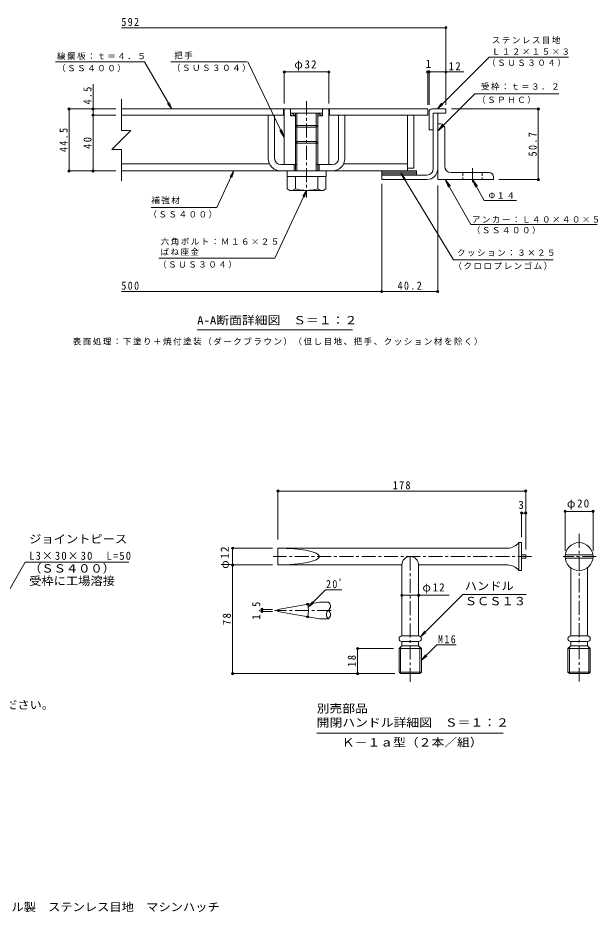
# Model space of a CAD drawing. Units: millimetres on the paper, enlarged 10 times, with parts at other scales. Extents: x -2620 to 2397, y -1959 to 1379.
# Drawn here: x 317 to 2397, y -1913 to 1297 of the extents above; entities that cross this region are included whole.
import ezdxf
from ezdxf.enums import TextEntityAlignment as Align

# ---------------------------------------------------------------- set-up
doc = ezdxf.new("R2010")
doc.units = ezdxf.units.MM
doc.header["$LTSCALE"] = 10
doc.header["$PDMODE"] = 32
doc.header["$PDSIZE"] = 8
doc.linetypes.add('CHAIN1', pattern=[8, 5, -1, 1, -1])
doc.linetypes.add('DASHED1', pattern=[1.8, 1.2, -0.6])
for name, color, linetype, lineweight in [('D-1', 2, 'Continuous', 9), ('D-2', 3, 'Continuous', 9), ('D-3', 4, 'Continuous', 9), ('D-4', 7, 'Continuous', 9), ('D-5', 7, 'Continuous', 9), ('D-6', 6, 'Continuous', 9), ('D-7', 4, 'CHAIN1', 9), ('D-8', 5, 'Continuous', 5), ('D-9', 134, 'Continuous', 5), ('D-C', 2, 'Continuous', 9), ('D-E', 3, 'Continuous', 9), ('D-F', 7, 'Continuous', 9), ('E-2', 2, 'Continuous', 9), ('E-5', 7, 'Continuous', 9), ('F-5_F-5ﾚｲﾔ', 7, 'Continuous', 9)]:
    doc.layers.add(name, color=color, linetype=linetype, lineweight=lineweight)
doc.styles.add('ＭＳ ゴシック', font='')
doc.styles.get('ＭＳ ゴシック').set_extended_font_data('MS Gothic')

msp = doc.modelspace()

# ---------------------------------------------------------------- linework, layer by layer
at = {"layer": 'D-1'}
for p, q in [((1809.04, 755.27), (1809.04, 955.27)), ((1825.04, 755.27), (1825.04, 955.27)), ((1624.04, 732.77), (1786.54, 732.77))]:
    msp.add_line(p, q, dxfattribs=at)
msp.add_lwpolyline([(1624.04, 732.77), (1624.04, 716.77), (1786.54, 716.77)], dxfattribs=at)
for radius in [22.5, 38.5]:
    msp.add_arc((1786.54, 755.27), radius, 270, 0, dxfattribs=at)
at = {"layer": 'D-2'}
for p, q in [((689.04, 970.27), (1789.04, 970.27)), ((1271.54, 947.77), (1271.54, 970.27)), ((1436.54, 947.77), (1436.54, 970.27)), ((1789.04, 970.27), (1789.04, 947.77)), ((689.04, 947.77), (1274.04, 947.77)), ((1434.04, 947.77), (1789.04, 947.77))]:
    msp.add_line(p, q, dxfattribs=at)
at = {"layer": 'D-3'}
for p, q in [((1804.04, 970.27), (1854.04, 970.27)), ((1794.04, 960.27), (1794.04, 895.27)), ((1809.04, 895.27), (1809.04, 955.27)), ((1809.04, 895.27), (1794.04, 895.27))]:
    msp.add_line(p, q, dxfattribs=at)
msp.add_lwpolyline([(1854.04, 970.27), (1854.04, 955.27), (1809.04, 955.27)], dxfattribs=at)
msp.add_arc((1804.04, 960.27), 10, 90, 180, dxfattribs=at)
at = {"layer": 'D-4'}
msp.add_line((1518.71, 177.47), (961.21, 177.47), dxfattribs=at)
at = {"layer": 'D-5'}
for p, q in [((1854.04, 1261.65), (689.04, 1261.65)), ((1854.04, 985.27), (1854.04, 1266.65)), ((452.88, 1138.77), (772.7, 1138.77)), ((870.5, 970.27), (772.7, 1138.77)), ((1140.12, 1138.78), (866.86, 1138.78)), ((1143.47, 1138.78), (1274.04, 867.45)), ((1789.04, 985.27), (1789.04, 1107.9)), ((1789.04, 1102.9), (1794.04, 1102.9)), ((1794.04, 985.27), (1794.04, 1107.9)), ((1794.04, 1102.9), (1918.4, 1102.9)), ((587.38, 970.27), (587.38, 1058.86)), ((1825.04, 891.59), (1958.11, 1024.66)), ((2259.68, 1024.66), (1958.11, 1024.66)), ((870.5, 970.27), (855.24, 990.07)), ((870.5, 970.27), (860.88, 993.35)), ((1824.07, 970.27), (1838.52, 990.68)), ((1824.07, 970.27), (1843.31, 986.24)), ((1825.04, 891.59), (1843.09, 915.55)), ((1825.04, 891.59), (1848.68, 910.06)), ((1274.04, 867.45), (1257.62, 892.55)), ((1274.04, 867.45), (1264.67, 895.95)), ((1093.44, 747.77), (1085.93, 723.93)), ((1692.91, 739.29), (1708.57, 719.81)), ((1852.32, 716.77), (1870.36, 692.8)), ((1852.32, 716.77), (1863.54, 688.95)), ((1943.64, 555.09), (1852.32, 716.77)), ((1950.04, 716.77), (1961.26, 688.95)), ((1950.04, 716.77), (1968.08, 692.8)), ((1992.37, 641.82), (1950.04, 716.77)), ((1240.73, 434.77), (1354.04, 677.77)), ((1354.04, 677.77), (1340.61, 656.69)), ((1354.04, 677.77), (1346.53, 653.93)), ((1032.35, 616.76), (796.34, 616.76)), ((1992.37, 641.82), (2108.52, 641.82)), ((1943.64, 555.09), (2397.42, 555.09)), ((1240.73, 434.77), (823.75, 434.77)), ((2239.7, 428.94), (1881.56, 428.94)), ((1756.26, -775.87), (1866.34, -775.87)), ((1915.2, -772.31), (2142.08, -772.31)), ((1763.09, -924.42), (1782.92, -909.2)), ((1821.39, -953.96), (1891.1, -953.96)), ((1766.26, -1009.09), (1786.09, -993.87)), ((1390.38, -1271.25), (2060.38, -1271.25))]:
    msp.add_line(p, q, dxfattribs=at)
at = {"layer": 'D-5', "color": 5, "lineweight": 5}
for p, q in [((1216.54, 947.77), (1216.54, 792.77)), ((1239.04, 947.77), (1216.54, 947.77)), ((1239.04, 792.77), (1239.04, 947.77)), ((1469.04, 792.77), (1469.04, 947.77)), ((1469.04, 947.77), (1491.54, 947.77)), ((1491.54, 947.77), (1491.54, 792.77)), ((1314.04, 770.27), (1261.54, 770.27)), ((1261.54, 747.77), (1446.54, 747.77)), ((1309.04, 747.77), (1309.04, 770.27)), ((1446.54, 770.27), (1394.04, 770.27)), ((1399.04, 747.77), (1399.04, 770.27))]:
    msp.add_line(p, q, dxfattribs=at)
at = {"layer": 'D-5', "color": 3, "linetype": 'CHAIN1'}
for p, q in [((2332.78, -555.65), (2332.78, -1092.8)), ((2162.22, -636.73), (1233.76, -636.73)), ((1726.26, -636.73), (1726.26, -1092.8)), ((2393.55, -636.73), (2275.8, -636.73)), ((1442.6, -830.27), (1240.18, -830.27))]:
    msp.add_line(p, q, dxfattribs=at)
at = {"layer": 'D-5', "color": 3}
for p, q in [((1251.26, -606.73), (1251.26, -666.73)), ((2076.26, -606.73), (1251.26, -606.73)), ((2116.26, -586.73), (2116.26, -686.73)), ((2126.26, -586.73), (2116.26, -586.73)), ((2126.26, -586.73), (2126.26, -686.73)), ((2141.26, -630.98), (2126.26, -630.98)), ((2141.26, -630.98), (2141.26, -642.48)), ((2283.11, -630.98), (2382.45, -630.98)), ((1251.26, -666.73), (1696.26, -666.73)), ((1756.26, -666.73), (2076.25, -666.73)), ((1756.26, -666.73), (1756.26, -921.73)), ((2141.26, -642.48), (2126.26, -642.48)), ((2283.11, -642.48), (2382.45, -642.48)), ((2126.26, -686.73), (2116.26, -686.73)), ((2302.78, -676.73), (2302.78, -921.73)), ((2362.78, -676.73), (2362.78, -921.73)), ((1432.6, -800.27), (1400.13, -800.27)), ((1251.26, -826.52), (1251.26, -834.02)), ((1400.13, -860.27), (1432.6, -860.27)), ((2302.78, -921.73), (2362.78, -921.73)), ((1686.26, -966.73), (1696.26, -956.73)), ((1691.26, -1056.73), (1691.26, -961.73)), ((1696.26, -941.73), (1696.26, -956.73)), ((1696.26, -956.73), (1756.26, -956.73)), ((1766.26, -966.73), (1756.26, -956.73)), ((1761.26, -961.73), (1761.26, -1056.73)), ((2292.78, -966.73), (2302.78, -956.73)), ((2297.78, -1056.73), (2297.78, -961.73)), ((2302.78, -941.73), (2362.78, -941.73)), ((2302.78, -941.73), (2302.78, -956.73)), ((2302.78, -956.73), (2362.78, -956.73)), ((2362.78, -941.73), (2362.78, -956.73)), ((2372.78, -966.73), (2362.78, -956.73)), ((2367.78, -961.73), (2367.78, -1056.73)), ((1686.26, -966.73), (1686.26, -1051.46)), ((2292.78, -966.73), (2292.78, -1051.46)), ((1686.26, -1051.46), (1766.26, -1051.46)), ((1686.26, -1051.46), (1691.26, -1056.73)), ((1761.26, -1056.73), (1691.26, -1056.73)), ((1761.26, -1056.73), (1766.26, -1051.46)), ((2292.78, -1051.46), (2372.78, -1051.46)), ((2292.78, -1051.46), (2297.78, -1056.73)), ((2367.78, -1056.73), (2297.78, -1056.73)), ((2367.78, -1056.73), (2372.78, -1051.46))]:
    msp.add_line(p, q, dxfattribs=at)
at = {"layer": 'D-5'}
for points in [[(1824.07, 970.27), (2010.02, 1156.21), (2294.21, 1156.21)], [(1032.35, 616.76), (1093.44, 747.77), (1080.01, 726.69)], [(1881.56, 428.94), (1692.91, 739.29), (1703, 716.42)], [(1915.2, -772.31), (1763.09, -924.42), (1778.31, -904.59)], [(1821.39, -953.96), (1766.26, -1009.09), (1781.48, -989.26)]]:
    msp.add_lwpolyline(points, dxfattribs=at)
at = {"layer": 'D-5', "color": 3}
for points in [[(1696.26, -666.73), (1696.26, -921.73), (1756.26, -921.73)], [(1696.26, -941.73), (1756.26, -941.73), (1756.26, -956.73)], [(1686.26, -966.73), (1766.26, -966.73), (1766.26, -1051.46)], [(2292.78, -966.73), (2372.78, -966.73), (2372.78, -1051.46)]]:
    msp.add_lwpolyline(points, dxfattribs=at)
msp.add_circle((2332.78, -636.73), 50, dxfattribs=at)
at = {"layer": 'D-5', "color": 5, "lineweight": 5}
for centre, radius, start, end in [((1261.54, 792.77), 45, 180, 270), ((1261.54, 792.77), 22.5, 180, 270), ((1446.54, 792.77), 22.5, 270, 0), ((1446.54, 792.77), 45, 270, 0)]:
    msp.add_arc(centre, radius, start, end, dxfattribs=at)
at = {"layer": 'D-5', "color": 3}
for centre, radius, start, end in [((2074.44, -553.09), 53.67, 271.94333, 321.18758), ((1726.26, -666.73), 30, 0, 180), ((2074.44, -720.37), 53.67, 38.81242, 88.06058), ((1421.35, -815.27), 18.75, 306.87005, 53.12995), ((1443.85, -845.27), 18.75, 126.87005, 233.12995), ((1421.35, -845.27), 18.75, 306.87005, 53.12995), ((1696.26, -931.73), 10, 90, 270), ((1756.26, -931.73), 10, 270, 90), ((2302.78, -931.73), 10, 90, 270), ((2362.78, -931.73), 10, 270, 90)]:
    msp.add_arc(centre, radius, start, end, dxfattribs=at)
msp.add_ellipse((1251.26, -636.73), major_axis=(148.87, 0), ratio=0.201518, start_param=4.712389, end_param=7.8539816, dxfattribs=at)
at = {"layer": 'D-5'}
for p in [(1854.04, 1261.65), (1789.04, 1102.9), (1794.04, 1102.9), (1854.04, 1102.9)]:
    msp.add_point(p, dxfattribs=at)
at = {"layer": 'D-6'}
for p, q in [((1749.04, 747.77), (1624.04, 747.77)), ((1624.04, 747.77), (1624.04, 732.77)), ((1749.04, 742.77), (1624.04, 742.77)), ((1749.04, 747.77), (1749.04, 732.77)), ((1749.04, 737.77), (1624.04, 737.77)), ((1749.04, 732.77), (1624.04, 732.77))]:
    msp.add_line(p, q, dxfattribs=at)
at = {"layer": 'D-7'}
msp.add_line((1950.04, 757.82), (1950.04, 699.35), dxfattribs=at)
at = {"layer": 'D-8'}
for p, q in [((1716.54, 947.77), (1739.04, 947.77)), ((1716.54, 947.77), (1716.54, 757.77)), ((1739.04, 947.77), (1739.04, 757.77)), ((1716.54, 757.77), (1739.04, 757.77))]:
    msp.add_line(p, q, dxfattribs=at)
at = {"layer": 'D-9'}
for p, q in [((1274.04, 947.77), (689.04, 947.77)), ((1716.54, 947.77), (1434.04, 947.77)), ((1716.54, 747.77), (1716.54, 947.77)), ((1221.23, 772.77), (689.04, 772.77)), ((1716.54, 772.77), (1486.86, 772.77)), ((689.04, 747.77), (1261.4, 747.77)), ((1446.69, 747.77), (1716.54, 747.77)), ((1284.54, 727.77), (1284.54, 683.4)), ((1314.04, 683.26), (1314.04, 727.77)), ((1394.04, 683.26), (1394.04, 727.77)), ((1423.54, 727.77), (1423.54, 683.26)), ((1294.09, 677.89), (1284.54, 683.4)), ((1414.04, 677.77), (1294.29, 677.77)), ((1414.04, 677.77), (1423.54, 683.26))]:
    msp.add_line(p, q, dxfattribs=at)
for centre, radius, start, end in [((1295.33, 712.28), 34.53, 267.86055, 302.81094), ((1354.04, 826.37), 148.6, 254.38446, 285.61554), ((1412.75, 712.28), 34.53, 237.18906, 272.13945)]:
    msp.add_arc(centre, radius, start, end, dxfattribs=at)
at = {"layer": 'D-C', "linetype": 'CHAIN1'}
msp.add_line((1354.04, 997.95), (1354.04, 652.14), dxfattribs=at)
at = {"layer": 'D-C'}
for p, q in [((1274.04, 970.27), (1294.04, 970.27)), ((1274.04, 770.27), (1274.04, 970.27)), ((1296.54, 967.77), (1294.04, 970.27)), ((1411.54, 970.27), (1296.54, 970.27)), ((1296.54, 945.27), (1296.54, 970.27)), ((1414.04, 970.27), (1411.54, 967.77)), ((1411.54, 945.27), (1411.54, 970.27)), ((1434.04, 970.27), (1414.04, 970.27)), ((1434.04, 770.27), (1434.04, 970.27)), ((1411.54, 955.27), (1296.54, 955.27)), ((1301.44, 945.27), (1296.54, 950.17)), ((1314.04, 945.27), (1296.54, 945.27)), ((1312.05, 945.27), (1302.05, 955.27)), ((1314.04, 953.88), (1312.66, 955.27)), ((1314.04, 747.77), (1314.04, 955.27)), ((1319.04, 747.77), (1319.04, 955.27)), ((1389.04, 747.77), (1389.04, 955.27)), ((1394.04, 936.55), (1394.04, 955.27)), ((1396.9, 945.27), (1394.04, 948.13)), ((1411.54, 945.27), (1394.04, 945.27)), ((1394.04, 747.77), (1394.04, 936.55)), ((1407.51, 945.27), (1397.51, 955.27)), ((1411.54, 951.84), (1408.11, 955.27)), ((1394.04, 910.27), (1314.04, 910.27)), ((1394.04, 910.54), (1389.04, 905.27)), ((1319.04, 852.77), (1314.04, 847.77)), ((1394.04, 847.77), (1314.04, 847.77)), ((1389.04, 852.77), (1319.04, 852.77)), ((1394.04, 847.77), (1389.04, 852.77)), ((1274.04, 770.27), (1319.04, 770.27)), ((1434.04, 770.27), (1389.04, 770.27))]:
    msp.add_line(p, q, dxfattribs=at)
at = {"layer": 'D-C', "color": 134, "lineweight": 5}
for p, q in [((1284.04, 747.77), (1424.04, 747.77)), ((1424.04, 747.77), (1424.04, 727.77))]:
    msp.add_line(p, q, dxfattribs=at)
at = {"layer": 'D-C'}
msp.add_lwpolyline([(1389.04, 905.27), (1319.04, 905.27), (1314.04, 910.27)], dxfattribs=at)
at = {"layer": 'D-C', "color": 134, "lineweight": 5}
msp.add_lwpolyline([(1284.04, 747.77), (1284.04, 727.77), (1424.04, 727.77)], dxfattribs=at)
at = {"layer": 'D-E'}
for p, q in [((1835.04, 916.77), (1825.04, 916.77)), ((1825.04, 716.77), (1825.04, 916.77)), ((1850.04, 764.27), (1850.04, 901.77)), ((1872.54, 741.77), (2010.04, 741.77)), ((2025.04, 716.77), (1825.04, 716.77)), ((2025.04, 726.77), (2025.04, 716.77))]:
    msp.add_line(p, q, dxfattribs=at)
at = {"layer": 'D-E', "linetype": 'DASHED1'}
for p, q in [((1915.04, 741.77), (1915.04, 716.77)), ((1985.04, 741.77), (1985.04, 716.77))]:
    msp.add_line(p, q, dxfattribs=at)
at = {"layer": 'D-E'}
for centre, radius, start, end in [((1835.04, 901.77), 15, 0, 90), ((1872.54, 764.27), 22.5, 180, 270), ((2010.04, 726.77), 15, 0, 90)]:
    msp.add_arc(centre, radius, start, end, dxfattribs=at)
at = {"layer": 'D-F'}
for p, q in [((1274.04, 1105.9), (1274.04, 990.27)), ((1274.04, 1102.9), (1434.04, 1102.9)), ((1434.04, 1105.9), (1434.04, 990.27)), ((689.04, 1005.27), (689.04, 893.43)), ((498.47, 970.27), (669.04, 970.27)), ((501.47, 747.77), (501.47, 970.27)), ((587.38, 970.27), (587.38, 947.77)), ((2188.96, 970.27), (1874.04, 970.27)), ((2185.96, 716.77), (2185.96, 970.27)), ((584.38, 947.77), (669.04, 947.77)), ((587.38, 947.77), (587.38, 747.77)), ((689.04, 824.61), (654.64, 824.61)), ((689.04, 824.61), (689.04, 712.35)), ((498.47, 747.77), (669.04, 747.77)), ((2188.96, 716.77), (2045.04, 716.77)), ((1624.04, 701.77), (1624.04, 309.84)), ((1825.04, 695.39), (1825.04, 309.84)), ((1624.04, 314.84), (689.04, 314.84)), ((1825.04, 314.84), (1624.04, 314.84)), ((1251.26, -398.61), (1251.26, -575.96)), ((1251.26, -401.61), (2141.26, -401.61)), ((2141.26, -398.61), (2141.26, -610.98)), ((2126.26, -477.52), (2126.26, -566.73)), ((2141.26, -480.52), (2126.26, -480.52)), ((2282.78, -471.52), (2282.78, -616.73)), ((2282.78, -474.52), (2382.78, -474.52)), ((2382.78, -471.52), (2382.78, -616.73)), ((1085.55, -606.73), (1231.62, -606.73)), ((1088.55, -606.73), (1088.55, -1056.73)), ((1085.55, -666.73), (1231.62, -666.73)), ((1421.8, -756.61), (1481.15, -756.61)), ((1696.26, -775.87), (1756.26, -775.87)), ((1191.28, -826.52), (1231.26, -826.52)), ((1191.28, -834.02), (1231.26, -834.02)), ((1194.28, -834.02), (1194.28, -826.52)), ((1359.92, -818.49), (1379.75, -803.27)), ((1534.45, -966.73), (1666.26, -966.73)), ((1537.45, -1056.73), (1537.45, -966.73)), ((1085.55, -1056.73), (1671.26, -1056.73))]:
    msp.add_line(p, q, dxfattribs=at)
at = {"layer": 'D-F', "color": 3}
for p, q in [((1251.26, -826.52), (1400.13, -800.27)), ((1251.26, -834.02), (1400.13, -860.27))]:
    msp.add_line(p, q, dxfattribs=at)
at = {"layer": 'D-F'}
for points in [[(689.04, 893.43), (723.45, 893.43), (654.64, 824.61)], [(1421.8, -756.61), (1359.92, -818.49), (1375.14, -798.65)]]:
    msp.add_lwpolyline(points, dxfattribs=at)
msp.add_arc((1229.99, -830.27), 130.46, 350, 10, dxfattribs=at)
for p in [(1274.04, 1102.9), (1434.04, 1102.9), (501.47, 970.27), (587.38, 970.27), (2185.96, 970.27), (587.38, 947.77), (501.47, 747.77), (587.38, 747.77), (2185.96, 716.77), (1624.04, 314.84), (1825.04, 314.84), (1251.26, -401.61), (2141.26, -401.61), (2126.26, -480.52), (2141.26, -480.52), (2282.78, -474.52), (2382.78, -474.52), (1088.55, -606.73), (1088.55, -666.73), (1696.26, -775.87), (1756.26, -775.87), (1194.28, -826.52), (1194.28, -834.02), (1358.47, -807.62), (1358.47, -852.93), (1537.45, -966.73), (1088.55, -1056.73), (1537.45, -1056.73)]:
    msp.add_point(p, dxfattribs=at)
at = {"layer": 'E-2', "color": 7}
msp.add_line((343.73, -656.28), (715.42, -656.28), dxfattribs=at)
msp.add_lwpolyline([(343.73, -656.28), (240.38, -835.3), (249.94, -812.2)], dxfattribs=at)

# ---------------------------------------------------------------- texts
at = {"layer": 'D-4', "color": 2, "style": 'ＭＳ ゴシック', "width": 1.15}
msp.add_text('A-A断面詳細図\u3000Ｓ＝１：２', height=29.33, dxfattribs=at).set_placement((961.21, 188.09), align=Align.BOTTOM_LEFT)
at = {"layer": 'D-4', "insert": (514.51, 121.34), "char_height": 21.99, "attachment_point": 7, "style": 'ＭＳ ゴシック'}
msp.add_mtext('\\T1.17;表面処理：下塗り＋焼付塗装（ダークブラウン）（但し目地、把手、クッション材を除く）', dxfattribs=at)
at = {"layer": 'D-5', "color": 2, "style": 'ＭＳ ゴシック'}
msp.add_text('1', height=29.33, dxfattribs=at).set_placement((1781.54, 1108.9), align=Align.BOTTOM_LEFT)
for s, width, p in [('ハンドル', 1.1, (1922.08, -765.99)), ('ＳＣＳ１３', 1.1, (1922.08, -820.51)), ('別売部品', 1.15, (1390.38, -1205.75)), ('開閉ハンドル詳細図\u3000Ｓ＝１：２', 1.15, (1390.38, -1256.25)), ('Ｋ－１ａ型（２本／組）', 1.15, (1480.38, -1327.47))]:
    msp.add_text(s, height=29.33, dxfattribs=dict(at, width=width)).set_placement(p, align=Align.BOTTOM_LEFT)
at = {"layer": 'D-5', "color": 2, "char_height": 29.33, "attachment_point": 7, "style": 'ＭＳ ゴシック'}
for s, insert in [('\\T1.27;\\W0.9;592', (689.04, 1267.65)), ('\\T1.27;\\W0.95;12', (1864.32, 1108.9)), ('\\T1.27;\\W0.9;M16', (1826.1, -948.5))]:
    msp.add_mtext(s, dxfattribs=dict(at, insert=insert))
at = {"layer": 'D-5', "char_height": 21.99, "attachment_point": 7, "style": 'ＭＳ ゴシック'}
for s, insert in [('\\T1.17;ステンレス目地', (2019.21, 1203.82)), ('\\T1.17;縞鋼板：ｔ＝４．５', (458.21, 1146.32)), ('\\T1.17;把手', (878.96, 1148.61)), ('\\T1.17;Ｌ１２×１５×３', (2019.21, 1164.38)), ('\\T1.17;（ＳＳ４００）', (458.21, 1102.66)), ('\\T1.17;（ＳＵＳ３０４）', (870.55, 1103.71)), ('\\T1.17;（ＳＵＳ３０４）', (2002.37, 1121.94)), ('\\T1.17;受枠：ｔ＝３．２', (1980.06, 1036.98)), ('\\T1.17;（ＳＰＨＣ）', (1966.44, 988.81)), ('\\T1.17;補強材', (796.34, 628.24)), ('\\T1.17;Φ１４', (2007.57, 647.78)), ('\\T1.17;（ＳＳ４００）', (786.14, 577.71)), ('\\T1.17;アンカー：Ｌ４０×４０×５', (1947.42, 561.05)), ('\\T1.17;（ＳＳ４００）', (1947.42, 520.81)), ('\\T1.17;六角ボルト：Ｍ１６×２５', (830.28, 480.13)), ('\\T1.17;ばね座金', (829.23, 443.4)), ('\\T1.17;クッション：３×２５', (1894.24, 440.66)), ('\\T1.17;（ＳＵＳ３０４）', (820.97, 397.85)), ('\\T1.17;（クロロプレンゴム）', (1881.28, 392.38))]:
    msp.add_mtext(s, dxfattribs=dict(at, insert=insert))
at = {"layer": 'D-F', "color": 2, "style": 'ＭＳ ゴシック'}
msp.add_text('3', height=29.33, dxfattribs=at).set_placement((2114.4, -474.52), align=Align.BOTTOM_LEFT)
at = {"layer": 'D-F', "color": 2, "char_height": 29.33, "attachment_point": 7, "style": 'ＭＳ ゴシック'}
for s, insert in [('\\T1.19;φ32', (1310.29, 1107.9)), ('\\T1.27;\\W0.9;500', (689.04, 320.84)), ('\\T1.28;\\W0.9;40.2', (1680.79, 320.84)), ('\\T1.27;\\W0.9;178', (1663.76, -395.61)), ('\\T1.19;φ20', (2289.03, -468.52)), ('\\T1.27;\\W0.9;20ﾟ', (1423.9, -750.59)), ('\\T1.19;φ12', (1770.19, -769.87))]:
    msp.add_mtext(s, dxfattribs=dict(at, insert=insert))
at = {"layer": 'D-F', "color": 2, "char_height": 29.33, "attachment_point": 7, "rotation": 90, "style": 'ＭＳ ゴシック'}
for s, insert in [('\\T1.27;\\W0.9;4.5', (582.38, 986.35)), ('\\T1.28;\\W0.9;44.5', (496.47, 815.27)), ('\\T1.27;\\W0.95;40', (582.38, 826.52)), ('\\T1.28;\\W0.9;50.7', (2180.96, 799.77)), ('\\T1.19;φ12', (1082.55, -680.48)), ('\\T1.27;\\W0.9;1.5', (1188.28, -862.77)), ('\\T1.27;\\W0.95;78', (1082.55, -882.98)), ('\\T1.27;\\W0.95;18', (1531.45, -1032.98))]:
    msp.add_mtext(s, dxfattribs=dict(at, insert=insert))
at = {"layer": 'E-2', "style": 'ＭＳ ゴシック', "width": 1.1}
for s, p in [('ジョイントピース', (357.92, -597.51)), ('（ＳＳ４００）', (357.92, -702.99)), ('受枠に工場溶接', (357.92, -747.94))]:
    msp.add_text(s, height=29.33, dxfattribs=at).set_placement(p, align=Align.BOTTOM_LEFT)
at = {"layer": 'E-2', "insert": (357.92, -648.85), "char_height": 29.33, "attachment_point": 7, "style": 'ＭＳ ゴシック'}
msp.add_mtext('\\T1.22;\\W0.95;L3×30×30\u3000L=50', dxfattribs=at)
at = {"layer": 'E-5', "color": 2, "style": 'ＭＳ ゴシック', "width": 1.1}
msp.add_text('※目地を揃えるため仮溶接を施してください。', height=29.33, dxfattribs=at).set_placement((-476.7, -1192.67), align=Align.BOTTOM_LEFT)
at = {"layer": 'F-5_F-5ﾚｲﾔ', "color": 2, "style": 'ＭＳ ゴシック', "width": 1.1}
msp.add_text('縞鋼板蓋\u3000屋内用\u3000一般形\u3000スチール製\u3000ステンレス目地\u3000マシンハッチ', height=29.33, dxfattribs=at).set_placement((-410.11, -1918.5), align=Align.BOTTOM_LEFT)

doc.saveas('drawing.dxf')
